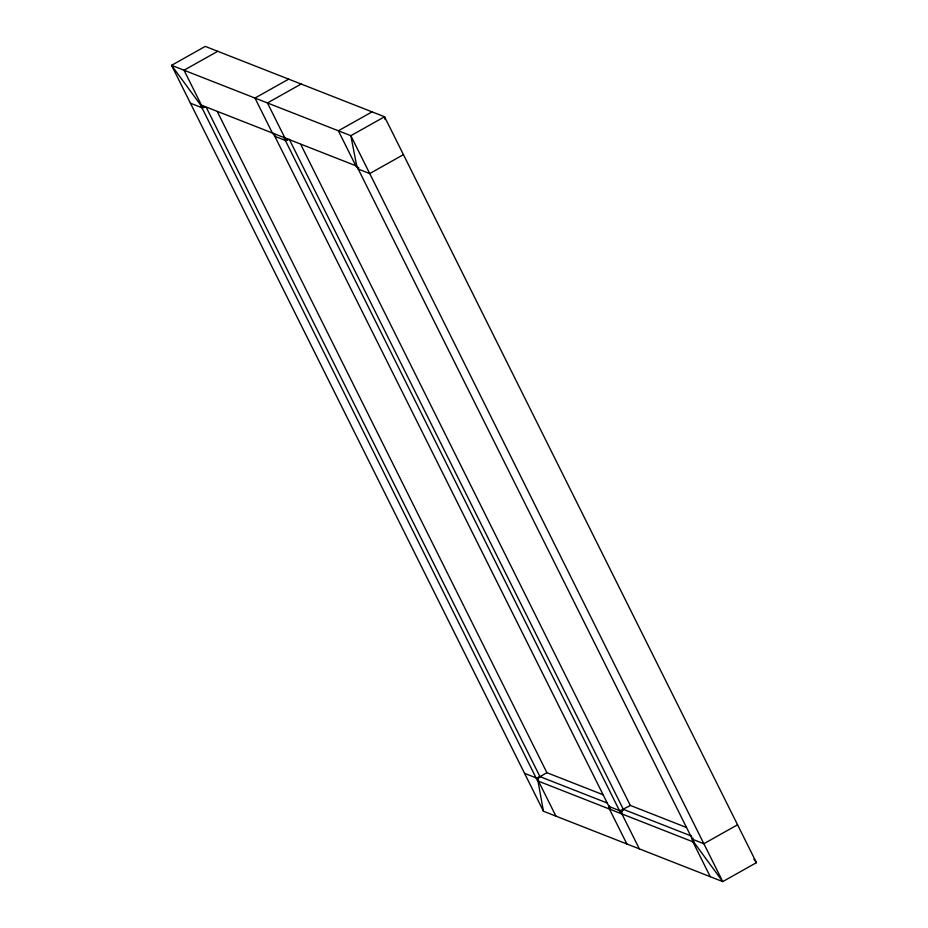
<?xml version="1.0" encoding="UTF-8"?>
<svg xmlns="http://www.w3.org/2000/svg" width="928" height="928" viewBox="0 0 928 928"><rect width="100%" height="100%" fill="white"/><g stroke="black" fill="none" stroke-linecap="round" stroke-linejoin="round"><path stroke-width="1.39" d="M626.864 843.97L609.441 809.042L609.255 806.478M639.334 848.865L621.922 813.937C619.997 808.891 627.595 807.546 630.321 805.434L686.534 827.498M691.604 836.14L623.349 809.344L621.435 811.258L620.936 813.554L283.875 137.495L287.448 139.583M217.732 51.295L184.022 70.226L201.446 105.154A3.399 3.236 -68.6 0 0 205.018 106.801M288.666 79.135L254.968 98.055L272.38 132.982A3.399 3.236 -68.6 0 0 274.27 134.606M301.136 84.03L267.438 102.95L284.85 137.878A3.399 3.236 -68.6 0 0 287.576 139.629M372.07 111.87L338.372 130.79L355.784 165.718A3.399 3.236 -68.6 0 0 357.674 167.33M403.436 154.651L369.727 173.571L358.231 169.058A3.399 0.789 -26.5 0 1 358.846 167.91M603.13 794.762L546.917 772.699L539.203 777.13L537.672 779.311L543.448 811.234L722.738 881.6L756.448 862.669L384.552 116.766L205.262 46.4L171.552 65.331L543.448 811.234M737.551 824.783L703.853 843.714L692.358 839.202A3.399 0.789 -26.5 0 1 692.961 838.054M622.642 809.866L623.349 809.344L289.234 139.212M204.984 106.79L203.046 106.65L200.471 104.771L171.552 65.331L350.842 135.685L722.738 881.6L693.831 842.16L692.949 839.318M621.725 811.374L621.006 810.388M621.574 812.244L620.333 810.573M621.632 813.114L619.811 810.643M190.449 103.217L201.944 107.729A3.399 0.789 -26.5 0 0 204.241 107.242M606.866 802.882L539.945 776.62A3.399 0.789 -26.5 0 1 536.059 777.861L524.564 773.349M609.162 808.218L610.427 809.425L273.354 133.377L273.992 134.444M609.093 807.348L609.882 808.508L608.78 806.316M357.964 167.446L356.758 166.1L350.842 135.685L384.552 116.766L385.085 119.526M753.896 859.189L756.448 862.669M608.838 806.061L609.58 807.546L609.534 806.583M710.268 876.705L692.856 841.777A3.399 3.236 -68.6 0 1 692.659 839.202M300.73 144.374L630.321 805.434M217.314 111.638L546.917 772.699M206.468 107.776L539.945 776.62A3.399 3.236 -68.6 0 0 538.507 781.202L555.93 816.13M288.446 139.618A3.41 0.8 -26.5 0 1 285.348 140.453L274.827 136.335A3.41 0.8 -26.5 0 1 274.99 135.581M623.349 809.344A3.41 0.8 -26.5 0 1 619.463 810.596L608.954 806.467A3.41 0.8 -26.5 0 1 609.116 805.713M356.758 166.1L200.471 104.771L537.532 780.819L693.831 842.16L356.758 166.1"/></g></svg>
